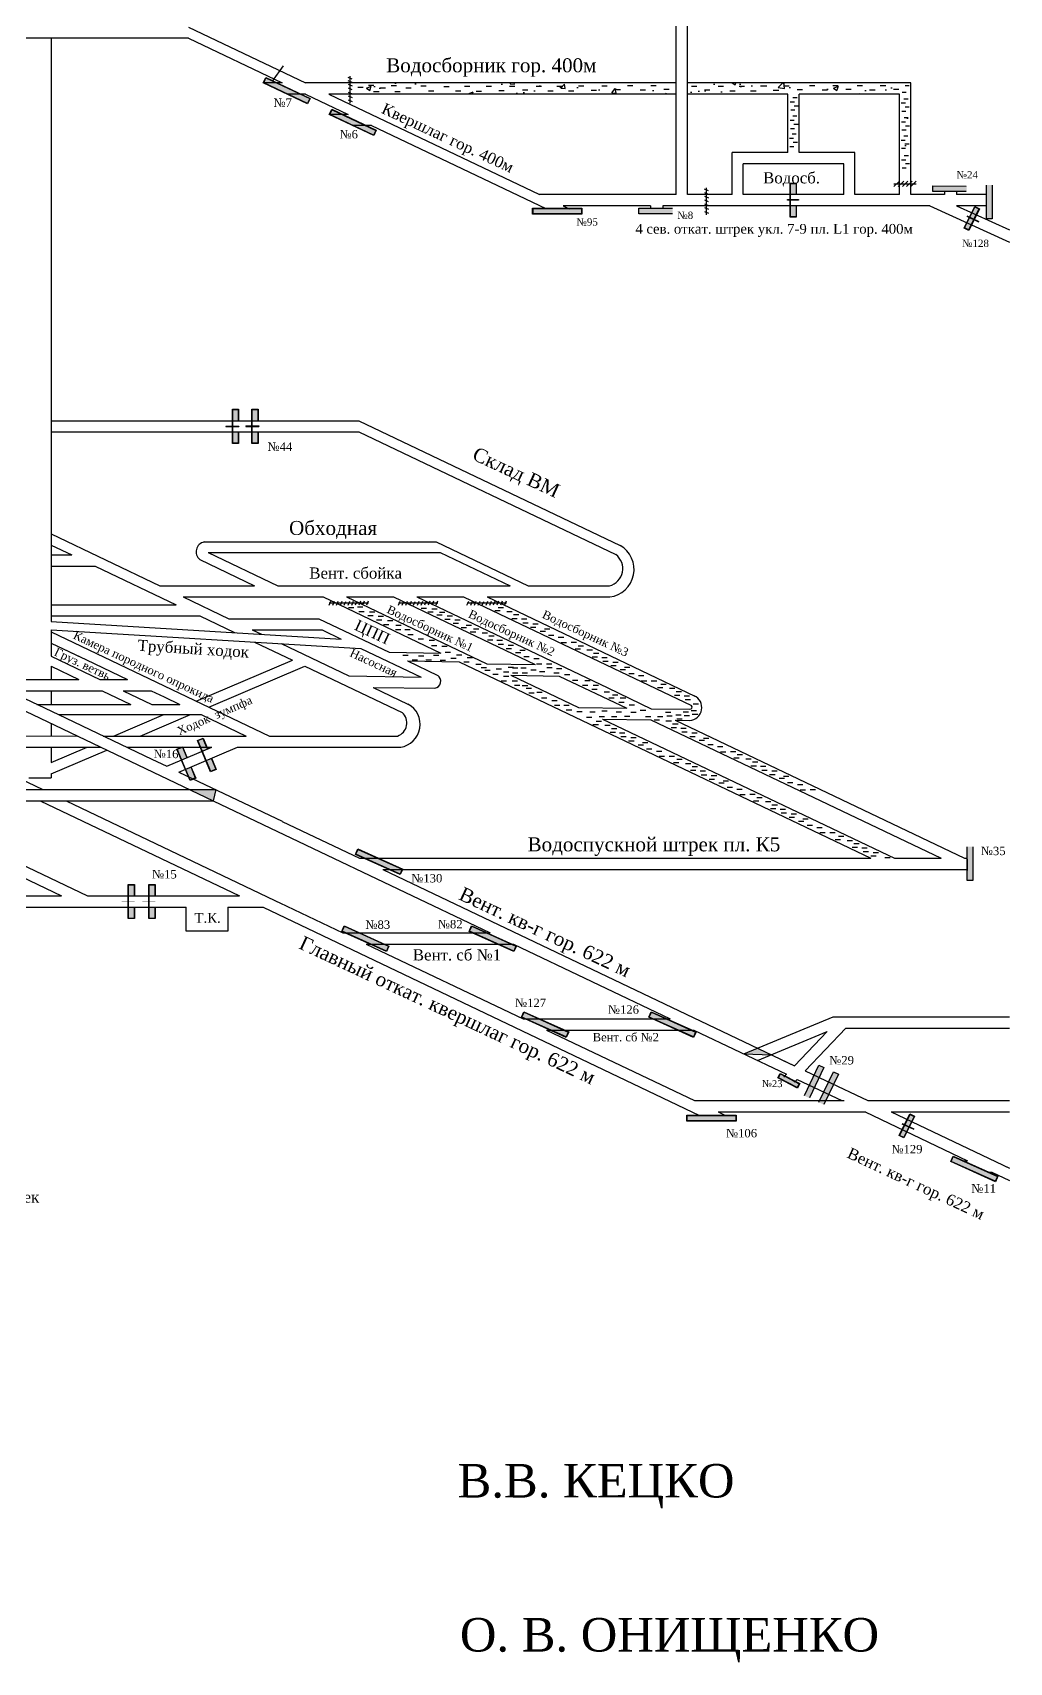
# Model space of a CAD drawing. Header units: millimetres. Extents: x -840 to -83, y -505 to 415.
# Drawn here: x -433 to -83, y -505 to 79 of the extents above; entities that cross this region are included whole.
import ezdxf

# ---------------------------------------------------------------- set-up
doc = ezdxf.new("R2010")
doc.units = ezdxf.units.MM
for name, color, linetype in [('Двери', 7, 'Continuous'), ('Номера перемычек', 7, 'Continuous'), ('Перемычки 01', 7, 'Continuous'), ('Подписи', 7, 'Continuous')]:
    doc.layers.add(name, color=color, linetype=linetype)
doc.styles.get("Standard").update_dxf_attribs({"font": 'TIMES.TTF', "height": 10})

msp = doc.modelspace()

# ---------------------------------------------------------------- hatches: boundary and pattern name
h = msp.add_hatch()
h.set_pattern_fill('AR-CONC', scale=0.1, style=0)
h.paths.add_polyline_path([(-202.56, 56.89), (-202.56, 60.89), (-316.53, 60.89), (-316.53, 57.39), (-316.03, 56.89)])
h.paths.add_polyline_path([(-162.56, 56.89), (-158.56, 56.89), (-122.56, 56.89), (-122.56, 24.73), (-119.06, 24.73), (-118.56, 25.23), (-118.56, 60.89), (-198.56, 60.89), (-198.56, 56.89)])
h = msp.add_hatch(color=256)
h.paths.add_polyline_path([(-158.74, 19.08), (-161.66, 19.08), (-161.66, 18.91), (-158.74, 18.91)])
h.paths.add_polyline_path([(-161.76, 19.08), (-162.7, 19.08), (-162.7, 18.91), (-161.76, 18.91)])
h = msp.add_hatch(color=256)
h.paths.add_polyline_path([(-93.95, 15.79), (-95.63, 16.62), (-99.46, 8.84), (-97.77, 8.02)])
h.paths.add_polyline_path([(-94.12, 15.74), (-95.57, 16.45), (-99.29, 8.9), (-97.83, 8.18)], flags=16)
for color, points in [(256, [(-98.41, 13.23), (-98.47, 13.09), (-96.36, 12.11), (-96.3, 12.24)]), (256, [(-94.23, 11.12), (-94.17, 11.25), (-96.21, 12.2), (-96.27, 12.07)]), (256, [(-367.56, -192.29), (-376.85, -192.29), (-368.46, -196.29)]), (256, [(-401.26, -232.31), (-401.26, -232.46), (-398.94, -232.46), (-398.94, -232.31)]), (256, [(-396.58, -232.46), (-396.58, -232.31), (-398.84, -232.31), (-398.84, -232.46)]), (256, [(-393.85, -232.31), (-393.85, -232.46), (-391.53, -232.46), (-391.53, -232.31)]), (256, [(-389.17, -232.46), (-389.17, -232.31), (-391.43, -232.31), (-391.43, -232.46)]), (256, [(-173.37, -284.9), (-178.34, -286.97), (-168.52, -287.22)]), (3, [(-165.25, -294.1), (-165.97, -295.48), (-159.22, -299), (-158.5, -297.62)]), (256, [(-121.64, -311.82), (-121.7, -311.95), (-119.6, -312.93), (-119.54, -312.8)]), (256, [(-120.63, -312.29), (-120.7, -312.42), (-119.22, -313.11), (-119.16, -312.98)]), (256, [(-117.47, -313.93), (-117.4, -313.8), (-119.45, -312.84), (-119.51, -312.97)])]:
    msp.add_hatch(color=color).paths.add_polyline_path(points)
h = msp.add_hatch(color=256)
h.paths.add_polyline_path([(-165.31, -293.91), (-166.16, -295.54), (-159.16, -299.19), (-158.31, -297.56)])
h.paths.add_polyline_path([(-158.5, -297.62), (-159.22, -299), (-165.97, -295.48), (-165.25, -294.1)], flags=16)
h = msp.add_hatch(color=256)
h.paths.add_polyline_path([(-117.19, -309.25), (-118.87, -308.42), (-122.69, -316.2), (-121.01, -317.03)])
h.paths.add_polyline_path([(-117.35, -309.31), (-118.81, -308.59), (-122.53, -316.14), (-121.07, -316.86)], flags=16)
at = {"layer": 'Двери'}
h = msp.add_hatch(color=256, dxfattribs=at)
h.paths.add_polyline_path([(-159.56, 20.86), (-159.56, 24.96), (-161.76, 24.96), (-161.76, 20.86), (-161.66, 20.86), (-161.66, 24.86), (-159.66, 24.86), (-159.66, 20.86)])
h.paths.add_polyline_path([(-161.66, 16.86), (-161.66, 20.86), (-161.76, 20.86), (-161.76, 16.86)])
h.paths.add_polyline_path([(-159.56, 12.76), (-159.56, 16.86), (-159.66, 16.86), (-159.66, 12.86), (-161.66, 12.86), (-161.66, 16.86), (-161.76, 16.86), (-161.76, 12.76)])
h = msp.add_hatch(color=3, dxfattribs=at)
h.paths.add_polyline_path([(-159.66, 24.86), (-161.66, 24.86), (-161.66, 20.86), (-159.66, 20.86)])
h.paths.add_polyline_path([(-161.66, 12.86), (-159.66, 12.86), (-159.66, 16.86), (-161.66, 16.86)])
h = msp.add_hatch(color=256, dxfattribs=at)
h.paths.add_polyline_path([(-359.41, -60.15), (-359.41, -56.05), (-361.61, -56.05), (-361.61, -60.15), (-361.51, -60.15), (-361.51, -56.15), (-359.51, -56.15), (-359.51, -60.15)])
h.paths.add_polyline_path([(-361.51, -64.15), (-361.51, -60.15), (-361.61, -60.15), (-361.61, -64.15)])
h.paths.add_polyline_path([(-359.41, -68.25), (-359.41, -64.15), (-359.51, -64.15), (-359.51, -68.15), (-361.51, -68.15), (-361.51, -64.15), (-361.61, -64.15), (-361.61, -68.25)])
h = msp.add_hatch(color=3, dxfattribs=at)
h.paths.add_polyline_path([(-359.51, -56.15), (-361.51, -56.15), (-361.51, -60.15), (-359.51, -60.15)])
h.paths.add_polyline_path([(-361.51, -68.15), (-359.51, -68.15), (-359.51, -64.15), (-361.51, -64.15)])
h = msp.add_hatch(color=256, dxfattribs=at)
h.paths.add_polyline_path([(-352.39, -60.15), (-352.39, -56.05), (-354.59, -56.05), (-354.59, -60.15), (-354.49, -60.15), (-354.49, -56.15), (-352.49, -56.15), (-352.49, -60.15)])
h.paths.add_polyline_path([(-354.49, -64.15), (-354.49, -60.15), (-354.59, -60.15), (-354.59, -64.15)])
h.paths.add_polyline_path([(-352.39, -68.25), (-352.39, -64.15), (-352.49, -64.15), (-352.49, -68.15), (-354.49, -68.15), (-354.49, -64.15), (-354.59, -64.15), (-354.59, -68.25)])
h = msp.add_hatch(color=3, dxfattribs=at)
h.paths.add_polyline_path([(-352.49, -56.15), (-354.49, -56.15), (-354.49, -60.15), (-352.49, -60.15)])
h.paths.add_polyline_path([(-354.49, -68.15), (-352.49, -68.15), (-352.49, -64.15), (-354.49, -64.15)])
h = msp.add_hatch(color=256, dxfattribs=at)
h.paths.add_polyline_path([(-370.52, -177.57), (-372.1, -173.79), (-374.13, -174.64), (-372.54, -178.42), (-372.45, -178.38), (-374, -174.69), (-372.16, -173.92), (-370.61, -177.61)])
h.paths.add_polyline_path([(-370.9, -182.07), (-372.45, -178.38), (-372.54, -178.42), (-371, -182.11)])
h.paths.add_polyline_path([(-367.38, -185.04), (-368.97, -181.26), (-369.06, -181.29), (-367.51, -184.98), (-369.35, -185.76), (-370.9, -182.07), (-371, -182.11), (-369.41, -185.89)])
h = msp.add_hatch(color=3, dxfattribs=at)
h.paths.add_polyline_path([(-372.16, -173.92), (-374, -174.69), (-372.45, -178.38), (-370.61, -177.61)])
h.paths.add_polyline_path([(-369.35, -185.76), (-367.51, -184.98), (-369.06, -181.29), (-370.9, -182.07)])
h = msp.add_hatch(color=256, dxfattribs=at)
h.paths.add_polyline_path([(-377.89, -180.67), (-379.48, -176.89), (-381.51, -177.74), (-379.92, -181.52), (-379.83, -181.48), (-381.38, -177.79), (-379.53, -177.02), (-377.98, -180.71)])
h.paths.add_polyline_path([(-378.28, -185.17), (-379.83, -181.48), (-379.92, -181.52), (-378.37, -185.21)])
h.paths.add_polyline_path([(-374.75, -188.13), (-376.34, -184.35), (-376.43, -184.39), (-374.89, -188.08), (-376.73, -188.86), (-378.28, -185.17), (-378.37, -185.21), (-376.78, -188.99)])
h = msp.add_hatch(color=3, dxfattribs=at)
h.paths.add_polyline_path([(-379.53, -177.02), (-381.38, -177.79), (-379.83, -181.48), (-377.98, -180.71)])
h.paths.add_polyline_path([(-376.73, -188.86), (-374.89, -188.08), (-376.43, -184.39), (-378.28, -185.17)])
h = msp.add_hatch(color=256, dxfattribs=at)
h.paths.add_polyline_path([(-396.72, -230.38), (-396.72, -226.28), (-398.92, -226.28), (-398.92, -230.38), (-398.82, -230.38), (-398.82, -226.38), (-396.82, -226.38), (-396.82, -230.38)])
h.paths.add_polyline_path([(-398.82, -234.38), (-398.82, -230.38), (-398.92, -230.38), (-398.92, -234.38)])
h.paths.add_polyline_path([(-396.72, -238.48), (-396.72, -234.38), (-396.82, -234.38), (-396.82, -238.38), (-398.82, -238.38), (-398.82, -234.38), (-398.92, -234.38), (-398.92, -238.48)])
h = msp.add_hatch(color=3, dxfattribs=at)
h.paths.add_polyline_path([(-396.82, -226.38), (-398.82, -226.38), (-398.82, -230.38), (-396.82, -230.38)])
h.paths.add_polyline_path([(-398.82, -238.38), (-396.82, -238.38), (-396.82, -234.38), (-398.82, -234.38)])
h = msp.add_hatch(color=256, dxfattribs=at)
h.paths.add_polyline_path([(-389.31, -230.38), (-389.31, -226.28), (-391.51, -226.28), (-391.51, -230.38), (-391.41, -230.38), (-391.41, -226.38), (-389.41, -226.38), (-389.41, -230.38)])
h.paths.add_polyline_path([(-391.41, -234.38), (-391.41, -230.38), (-391.51, -230.38), (-391.51, -234.38)])
h.paths.add_polyline_path([(-389.31, -238.48), (-389.31, -234.38), (-389.41, -234.38), (-389.41, -238.38), (-391.41, -238.38), (-391.41, -234.38), (-391.51, -234.38), (-391.51, -238.48)])
h = msp.add_hatch(color=3, dxfattribs=at)
h.paths.add_polyline_path([(-389.41, -226.38), (-391.41, -226.38), (-391.41, -230.38), (-389.41, -230.38)])
h.paths.add_polyline_path([(-391.41, -238.38), (-389.41, -238.38), (-389.41, -234.38), (-391.41, -234.38)])
at = {"layer": 'Перемычки 01'}
h = msp.add_hatch(color=256, dxfattribs=at)
h.paths.add_polyline_path([(-349.63, 62.83), (-350.55, 60.89), (-334.64, 53.36), (-333.72, 55.31)])
h.paths.add_polyline_path([(-333.89, 55.25), (-334.7, 53.53), (-350.38, 60.95), (-349.57, 62.66)], flags=16)
for points in [[(-349.57, 62.66), (-350.38, 60.95), (-334.7, 53.53), (-333.89, 55.25)], [(-325.9, 51.28), (-326.71, 49.57), (-311.03, 42.15), (-310.22, 43.86)], [(-253.9, 15.84), (-253.9, 13.94), (-236.56, 13.94), (-236.56, 15.84)], [(-99.29, 8.9), (-97.83, 8.18), (-94.12, 15.74), (-95.57, 16.45)], [(-316.59, -213.7), (-317.37, -215.43), (-301.54, -222.54), (-300.77, -220.81)], [(-321.5, -241.24), (-322.28, -242.97), (-306.45, -250.08), (-305.68, -248.35)], [(-275.84, -241.24), (-276.61, -242.97), (-260.79, -250.08), (-260.01, -248.35)], [(-257.12, -272), (-257.89, -273.73), (-242.07, -280.84), (-241.29, -279.11)], [(-211.45, -272), (-212.23, -273.73), (-196.41, -280.84), (-195.63, -279.11)], [(-198.61, -308.98), (-198.61, -310.87), (-181.27, -310.87), (-181.27, -308.98)], [(-122.53, -316.14), (-121.07, -316.86), (-117.35, -309.31), (-118.81, -308.59)], [(-103.3, -323.7), (-104.08, -325.43), (-88.25, -332.54), (-87.47, -330.81)]]:
    msp.add_hatch(color=3, dxfattribs=at).paths.add_polyline_path(points)
h = msp.add_hatch(color=256, dxfattribs=at)
h.paths.add_polyline_path([(-325.96, 51.45), (-326.88, 49.5), (-310.97, 41.98), (-310.05, 43.92)])
h.paths.add_polyline_path([(-310.22, 43.86), (-311.03, 42.15), (-326.71, 49.57), (-325.9, 51.28)], flags=16)
h = msp.add_hatch(color=256, dxfattribs=at)
h.paths.add_polyline_path([(-110.77, 21.85), (-106.67, 21.85), (-106.67, 21.95), (-110.67, 21.95), (-110.67, 23.95), (-106.67, 23.95), (-106.67, 24.05), (-110.77, 24.05)])
h.paths.add_polyline_path([(-106.67, 21.95), (-106.67, 21.85), (-98.57, 21.84), (-98.57, 24.04), (-106.67, 24.05), (-106.67, 23.95), (-98.67, 23.94), (-98.67, 21.94)])
h = msp.add_hatch(color=3, dxfattribs=at)
h.paths.add_polyline_path([(-110.67, 23.95), (-110.67, 21.95), (-106.67, 21.95), (-106.67, 23.95)])
h.paths.add_polyline_path([(-102.67, 21.94), (-102.67, 23.94), (-106.67, 23.95), (-106.67, 21.95)])
h.paths.add_polyline_path([(-102.67, 21.94), (-98.67, 21.94), (-98.67, 23.94), (-102.67, 23.94)])
h = msp.add_hatch(color=256, dxfattribs=at)
h.paths.add_polyline_path([(-89.26, 12.14), (-89.26, 16.24), (-89.36, 16.24), (-89.36, 12.24), (-91.36, 12.24), (-91.36, 16.24), (-91.46, 16.24), (-91.46, 12.14)])
h.paths.add_polyline_path([(-89.36, 16.24), (-89.26, 16.24), (-89.26, 24.34), (-91.46, 24.34), (-91.46, 16.24), (-91.36, 16.24), (-91.36, 24.24), (-89.36, 24.24)])
h = msp.add_hatch(color=3, dxfattribs=at)
h.paths.add_polyline_path([(-91.36, 12.24), (-89.36, 12.24), (-89.36, 16.24), (-91.36, 16.24)])
h.paths.add_polyline_path([(-89.36, 20.24), (-91.36, 20.24), (-91.36, 16.24), (-89.36, 16.24)])
h.paths.add_polyline_path([(-89.36, 20.24), (-89.36, 24.24), (-91.36, 24.24), (-91.36, 20.24)])
h = msp.add_hatch(color=256, dxfattribs=at)
h.paths.add_polyline_path([(-254.03, 15.97), (-254.03, 13.82), (-236.43, 13.82), (-236.43, 15.97)])
h.paths.add_polyline_path([(-236.56, 15.84), (-236.56, 13.94), (-253.9, 13.94), (-253.9, 15.84)], flags=16)
h = msp.add_hatch(color=256, dxfattribs=at)
h.paths.add_polyline_path([(-216.06, 13.89), (-211.96, 13.88), (-211.96, 13.98), (-215.96, 13.99), (-215.96, 15.99), (-211.96, 15.98), (-211.96, 16.08), (-216.06, 16.09)])
h.paths.add_polyline_path([(-211.96, 13.98), (-211.96, 13.88), (-203.86, 13.87), (-203.86, 16.07), (-211.96, 16.08), (-211.96, 15.98), (-203.96, 15.97), (-203.96, 13.97)])
h = msp.add_hatch(color=3, dxfattribs=at)
h.paths.add_polyline_path([(-215.96, 15.99), (-215.96, 13.99), (-211.96, 13.98), (-211.96, 15.98)])
h.paths.add_polyline_path([(-207.96, 13.98), (-207.96, 15.98), (-211.96, 15.98), (-211.96, 13.98)])
h.paths.add_polyline_path([(-207.96, 13.98), (-203.96, 13.97), (-203.96, 15.97), (-207.96, 15.98)])
h = msp.add_hatch(color=256, dxfattribs=at)
h.paths.add_polyline_path([(-316.65, -213.54), (-317.54, -215.5), (-301.48, -222.71), (-300.6, -220.75)])
h.paths.add_polyline_path([(-300.77, -220.81), (-301.54, -222.54), (-317.37, -215.43), (-316.59, -213.7)], flags=16)
h = msp.add_hatch(color=256, dxfattribs=at)
h.paths.add_polyline_path([(-96.19, -224.9), (-96.19, -220.8), (-96.29, -220.8), (-96.29, -224.8), (-98.29, -224.8), (-98.29, -220.8), (-98.39, -220.8), (-98.39, -224.9)])
h.paths.add_polyline_path([(-96.29, -220.8), (-96.19, -220.8), (-96.19, -212.7), (-98.39, -212.7), (-98.39, -220.8), (-98.29, -220.8), (-98.29, -212.8), (-96.29, -212.8)])
h = msp.add_hatch(color=3, dxfattribs=at)
h.paths.add_polyline_path([(-98.29, -224.8), (-96.29, -224.8), (-96.29, -220.8), (-98.29, -220.8)])
h.paths.add_polyline_path([(-96.29, -216.8), (-98.29, -216.8), (-98.29, -220.8), (-96.29, -220.8)])
h.paths.add_polyline_path([(-96.29, -216.8), (-96.29, -212.8), (-98.29, -212.8), (-98.29, -216.8)])
h = msp.add_hatch(color=256, dxfattribs=at)
h.paths.add_polyline_path([(-321.56, -241.08), (-322.44, -243.04), (-306.39, -250.25), (-305.51, -248.29)])
h.paths.add_polyline_path([(-305.68, -248.35), (-306.45, -250.08), (-322.28, -242.97), (-321.5, -241.24)], flags=16)
h = msp.add_hatch(color=256, dxfattribs=at)
h.paths.add_polyline_path([(-275.9, -241.08), (-276.78, -243.04), (-260.73, -250.25), (-259.85, -248.29)])
h.paths.add_polyline_path([(-260.01, -248.35), (-260.79, -250.08), (-276.61, -242.97), (-275.84, -241.24)], flags=16)
h = msp.add_hatch(color=256, dxfattribs=at)
h.paths.add_polyline_path([(-257.18, -271.83), (-258.06, -273.79), (-242, -281.01), (-241.12, -279.04)])
h.paths.add_polyline_path([(-241.29, -279.11), (-242.07, -280.84), (-257.89, -273.73), (-257.12, -272)], flags=16)
h = msp.add_hatch(color=256, dxfattribs=at)
h.paths.add_polyline_path([(-211.52, -271.83), (-212.4, -273.79), (-196.34, -281.01), (-195.46, -279.04)])
h.paths.add_polyline_path([(-195.63, -279.11), (-196.41, -280.84), (-212.23, -273.73), (-211.45, -272)], flags=16)
h = msp.add_hatch(color=256, dxfattribs=at)
h.paths.add_polyline_path([(-151.54, -290.84), (-153.31, -294.54), (-153.22, -294.58), (-151.5, -290.97), (-149.69, -291.83), (-151.41, -295.44), (-151.32, -295.49), (-149.56, -291.78)])
h.paths.add_polyline_path([(-153.22, -294.58), (-153.31, -294.54), (-156.79, -301.85), (-154.81, -302.8), (-151.32, -295.49), (-151.41, -295.44), (-154.85, -302.66), (-156.66, -301.8)])
h = msp.add_hatch(color=3, dxfattribs=at)
h.paths.add_polyline_path([(-149.69, -291.83), (-151.5, -290.97), (-153.22, -294.58), (-151.41, -295.44)])
h.paths.add_polyline_path([(-154.94, -298.19), (-153.13, -299.05), (-151.41, -295.44), (-153.22, -294.58)])
h.paths.add_polyline_path([(-154.94, -298.19), (-156.66, -301.8), (-154.85, -302.66), (-153.13, -299.05)])
h = msp.add_hatch(color=256, dxfattribs=at)
h.paths.add_polyline_path([(-146.34, -293.21), (-148.1, -296.91), (-148.01, -296.96), (-146.29, -293.34), (-144.48, -294.2), (-146.21, -297.82), (-146.11, -297.86), (-144.35, -294.16)])
h.paths.add_polyline_path([(-148.01, -296.96), (-148.1, -296.91), (-151.59, -304.22), (-149.6, -305.17), (-146.11, -297.86), (-146.21, -297.82), (-149.65, -305.04), (-151.45, -304.18)])
h = msp.add_hatch(color=3, dxfattribs=at)
h.paths.add_polyline_path([(-144.48, -294.2), (-146.29, -293.34), (-148.01, -296.96), (-146.21, -297.82)])
h.paths.add_polyline_path([(-149.73, -300.57), (-147.93, -301.43), (-146.21, -297.82), (-148.01, -296.96)])
h.paths.add_polyline_path([(-149.73, -300.57), (-151.45, -304.18), (-149.65, -305.04), (-147.93, -301.43)])
h = msp.add_hatch(color=256, dxfattribs=at)
h.paths.add_polyline_path([(-198.74, -308.85), (-198.74, -311), (-181.14, -311), (-181.14, -308.85)])
h.paths.add_polyline_path([(-181.27, -308.98), (-181.27, -310.87), (-198.61, -310.87), (-198.61, -308.98)], flags=16)
h = msp.add_hatch(color=256, dxfattribs=at)
h.paths.add_polyline_path([(-103.36, -323.53), (-104.24, -325.5), (-88.19, -332.71), (-87.31, -330.75)])
h.paths.add_polyline_path([(-87.47, -330.81), (-88.25, -332.54), (-104.08, -325.43), (-103.3, -323.7)], flags=16)

# ---------------------------------------------------------------- linework, layer by layer
for p, q in [((-202.56, 20.89), (-202.56, 184.03)), ((-198.56, 20.89), (-198.56, 183.2)), ((-377.34, 76.89), (-544.56, 76.89)), ((-426.56, 76.89), (-426.56, -132.09)), ((-377.34, 80.89), (-335.41, 60.89)), ((-377.34, 76.89), (-343.79, 60.89)), ((-343.79, 60.89), (-350.67, 60.89)), ((-202.56, 60.89), (-335.41, 60.89)), ((-320.26, 62.96), (-318.86, 62.35)), ((-320.19, 61.69), (-318.79, 61.08)), ((-320.16, 59.07), (-318.77, 58.46)), ((-320.14, 60.41), (-318.75, 59.8)), ((-319.49, 63.31), (-319.49, 53.67)), ((-316.7, 59.35), (-314.77, 59.35)), ((-312.82, 60.1), (-310.89, 60.1)), ((-308.7, 59.14), (-306.77, 59.14)), ((-304.68, 59.91), (-302.75, 59.91)), ((-299.48, 59.14), (-297.56, 59.14)), ((-294.12, 59.81), (-292.19, 59.81)), ((-285.88, 59.61), (-283.95, 59.61)), ((-278.44, 59.66), (-276.52, 59.66)), ((-270.7, 59.7), (-268.77, 59.7)), ((-262.34, 59.7), (-260.42, 59.7)), ((-257.66, 58.39), (-255.74, 58.39)), ((-252.75, 59.69), (-250.82, 59.69)), ((-245.31, 59.74), (-243.38, 59.74)), ((-237.56, 59.78), (-235.64, 59.78)), ((-229.21, 59.78), (-227.28, 59.78)), ((-224.53, 58.47), (-222.6, 58.47)), ((-220.08, 59.94), (-218.15, 59.94)), ((-215.54, 58.39), (-213.62, 58.39)), ((-211.72, 59.94), (-209.8, 59.94)), ((-207.04, 58.62), (-205.12, 58.62)), ((-118.56, 60.89), (-198.56, 60.89)), ((-197.11, 59.72), (-195.19, 59.72)), ((-192.43, 58.41), (-190.51, 58.41)), ((-187.52, 59.7), (-185.59, 59.7)), ((-180.08, 59.75), (-178.16, 59.75)), ((-172.34, 59.8), (-170.41, 59.8)), ((-163.98, 59.8), (-162.06, 59.8)), ((-159.3, 58.48), (-157.38, 58.48)), ((-154.85, 59.96), (-152.92, 59.96)), ((-150.31, 58.41), (-148.39, 58.41)), ((-146.5, 59.96), (-144.57, 59.96)), ((-141.82, 58.64), (-139.89, 58.64)), ((-137.81, 59.89), (-135.89, 59.89)), ((-129.46, 59.89), (-127.53, 59.89)), ((-124.78, 58.58), (-122.85, 58.58)), ((-120.56, 59.89), (-119.1, 59.89)), ((-118.56, 20.89), (-118.56, 60.89)), ((-335.41, 56.89), (-342.15, 56.89)), ((-335.41, 56.89), (-320.12, 49.6)), ((-202.56, 56.89), (-327.02, 56.89)), ((-327.02, 56.89), (-251.54, 20.89)), ((-320.11, 56.26), (-318.71, 55.65)), ((-320.11, 54.86), (-318.71, 54.25)), ((-320.09, 57.6), (-318.7, 56.99)), ((-311, 57.8), (-309.07, 57.8)), ((-303.43, 57.8), (-301.51, 57.8)), ((-291.34, 57.99), (-289.41, 57.99)), ((-281.7, 57.98), (-279.77, 57.98)), ((-274.28, 57.92), (-272.35, 57.92)), ((-266.16, 58.15), (-264.23, 58.15)), ((-248.57, 58.06), (-246.64, 58.06)), ((-241.14, 57.99), (-239.22, 57.99)), ((-233.03, 58.23), (-231.1, 58.23)), ((-162.56, 56.89), (-198.56, 56.89)), ((-183.34, 58.08), (-181.41, 58.08)), ((-175.92, 58.01), (-173.99, 58.01)), ((-167.8, 58.25), (-165.87, 58.25)), ((-162.56, 35.89), (-162.56, 56.89)), ((-161.7, 54.11), (-160.24, 54.11)), ((-160.75, 55.62), (-159.29, 55.62)), ((-160.34, 52.71), (-158.88, 52.71)), ((-122.56, 56.89), (-158.56, 56.89)), ((-158.56, 35.89), (-158.56, 56.89)), ((-133.28, 58.34), (-131.35, 58.34)), ((-122.56, 20.89), (-122.56, 56.89)), ((-121.95, 53.68), (-120.49, 53.68)), ((-121.62, 57.52), (-120.16, 57.52)), ((-120.99, 55.19), (-119.53, 55.19)), ((-320.12, 49.6), (-326.99, 49.6)), ((-161.76, 47.51), (-160.3, 47.51)), ((-161.55, 51.18), (-160.09, 51.18)), ((-160.81, 49.02), (-159.35, 49.02)), ((-121.85, 46.95), (-120.39, 46.95)), ((-121.8, 50.75), (-120.34, 50.75)), ((-120.9, 48.46), (-119.43, 48.46)), ((-120.59, 52.28), (-119.13, 52.28)), ((-311.73, 45.6), (-318.64, 45.6)), ((-311.73, 45.6), (-249.31, 15.83)), ((-162.01, 41.08), (-160.55, 41.08)), ((-161.61, 44.58), (-160.15, 44.58)), ((-161.06, 42.59), (-159.6, 42.59)), ((-160.4, 46.11), (-158.94, 46.11)), ((-121.7, 44.02), (-120.24, 44.02)), ((-121.04, 41.9), (-119.58, 41.9)), ((-120.49, 45.55), (-119.03, 45.55)), ((-182.56, 20.89), (-182.56, 35.89)), ((-162.56, 35.89), (-182.56, 35.89)), ((-161.87, 38.15), (-160.4, 38.15)), ((-160.65, 39.68), (-159.19, 39.68)), ((-138.56, 35.89), (-158.56, 35.89)), ((-138.56, 20.89), (-138.56, 35.89)), ((-121.99, 40.4), (-120.53, 40.4)), ((-121.84, 37.47), (-120.38, 37.47)), ((-120.63, 39), (-119.17, 39)), ((-178.56, 20.89), (-178.56, 31.89)), ((-142.56, 31.89), (-178.56, 31.89)), ((-142.56, 20.89), (-142.56, 31.89)), ((-121.81, 33.36), (-120.35, 33.36)), ((-121.67, 30.43), (-120.2, 30.43)), ((-120.86, 34.86), (-119.4, 34.86)), ((-120.45, 31.95), (-118.99, 31.95)), ((-202.56, 20.89), (-251.54, 20.89)), ((-182.56, 20.89), (-198.56, 20.89)), ((-192.57, 22.91), (-191.18, 22.3)), ((-192.5, 21.63), (-191.11, 21.02)), ((-192.48, 19.02), (-191.08, 18.41)), ((-192.46, 20.36), (-191.06, 19.75)), ((-192.41, 17.54), (-191.01, 16.93)), ((-191.8, 23.26), (-191.8, 13.61)), ((-142.56, 20.89), (-178.56, 20.89)), ((-122.56, 20.89), (-138.56, 20.89)), ((-106.5, 20.89), (-118.56, 20.89)), ((-106.5, 21.95), (-106.5, 20.89)), ((-102.13, 21.94), (-102.13, 20.89)), ((-91.36, 20.89), (-102.13, 20.89)), ((-243.15, 16.89), (-240.9, 15.82)), ((-211.79, 16.89), (-243.15, 16.89)), ((-211.79, 16.89), (-211.79, 15.98)), ((-111.77, 16.89), (-207.43, 16.89)), ((-207.43, 16.89), (-207.43, 15.98)), ((-192.42, 16.2), (-191.03, 15.59)), ((-192.42, 14.81), (-191.03, 14.2)), ((-111.77, 16.89), (-83.2, 3.86)), ((-102.13, 16.89), (-83.2, 8.26)), ((-91.36, 16.89), (-102.13, 16.89)), ((-426.56, -60.15), (-316.3, -60.15)), ((-426.56, -64.15), (-316.3, -64.15)), ((-316.3, -60.15), (-222.69, -104.8)), ((-316.3, -64.15), (-224.24, -108.06)), ((-426.56, -100.68), (-387.64, -119.24)), ((-426.56, -104.68), (-419.16, -108.21)), ((-371.77, -103.56), (-288.55, -103.57)), ((-288.55, -103.57), (-255.65, -119.26)), ((-426.56, -108.2), (-419.16, -108.21)), ((-373.3, -109.88), (-353.66, -119.24)), ((-370.32, -107.3), (-287.15, -107.31)), ((-370.32, -107.3), (-345.27, -119.24)), ((-287.15, -107.31), (-262.1, -119.26)), ((-426.56, -112.2), (-410.77, -112.21)), ((-410.77, -112.21), (-381.71, -126.07)), ((-387.64, -119.24), (-376.74, -119.24)), ((-387.64, -119.24), (-353.66, -119.24)), ((-345.27, -119.24), (-262.1, -119.26)), ((-345.27, -119.24), (-295.08, -119.25)), ((-255.65, -119.26), (-226.51, -119.26)), ((-426.56, -126.07), (-381.71, -126.07)), ((-379.25, -123.24), (-329.09, -123.25)), ((-379.25, -123.24), (-366.6, -123.24)), ((-379.25, -123.24), (-362.87, -131.05)), ((-333.05, -123.25), (-329.09, -123.25)), ((-329.09, -123.25), (-286.88, -143.38)), ((-326.49, -124.94), (-327.1, -126.33)), ((-312.82, -125.47), (-326.91, -125.48)), ((-325.1, -124.94), (-325.71, -126.33)), ((-323.83, -124.94), (-324.43, -126.33)), ((-322.43, -124.94), (-323.04, -126.33)), ((-321.09, -124.95), (-321.7, -126.35)), ((-320.7, -123.25), (-270.49, -147.2)), ((-320.7, -123.25), (-303.93, -123.25)), ((-319.62, -124.88), (-320.23, -126.28)), ((-320.06, -126.98), (-318.14, -126.98)), ((-318.28, -124.9), (-318.89, -126.3)), ((-317, -124.86), (-317.61, -126.25)), ((-316.8, -126.85), (-314.88, -126.85)), ((-315.73, -124.79), (-316.34, -126.18)), ((-314.35, -124.8), (-314.96, -126.2)), ((-312.96, -124.8), (-313.57, -126.2)), ((-303.93, -123.25), (-253.14, -147.47)), ((-301.66, -124.94), (-302.27, -126.33)), ((-287.99, -125.47), (-302.08, -125.48)), ((-300.26, -124.94), (-300.87, -126.33)), ((-298.99, -124.94), (-299.6, -126.33)), ((-297.6, -124.94), (-298.21, -126.33)), ((-296.26, -124.95), (-296.87, -126.35)), ((-295.54, -123.25), (-227.14, -155.87)), ((-295.54, -123.25), (-278.76, -123.25)), ((-294.79, -124.88), (-295.4, -126.28)), ((-293.45, -124.9), (-294.06, -126.3)), ((-293.99, -127.28), (-292.06, -127.28)), ((-292.17, -124.86), (-292.78, -126.25)), ((-290.9, -124.79), (-291.51, -126.18)), ((-290.14, -127.48), (-288.21, -127.48)), ((-289.52, -124.8), (-290.13, -126.2)), ((-288.13, -124.8), (-288.74, -126.2)), ((-278.76, -123.25), (-197.09, -162.2)), ((-277.06, -124.94), (-277.67, -126.33)), ((-263.39, -125.47), (-277.48, -125.48)), ((-275.67, -124.94), (-276.27, -126.33)), ((-274.39, -124.94), (-275, -126.33)), ((-273, -124.94), (-273.61, -126.33)), ((-271.66, -124.95), (-272.27, -126.35)), ((-270.19, -124.88), (-270.8, -126.28)), ((-270.37, -123.25), (-195.96, -158.74)), ((-270.37, -123.25), (-226.42, -123.26)), ((-268.85, -124.9), (-269.46, -126.3)), ((-267.57, -124.86), (-268.18, -126.25)), ((-267.55, -128.13), (-265.62, -128.13)), ((-266.3, -124.79), (-266.91, -126.18)), ((-266.4, -126.99), (-264.47, -126.99)), ((-264.92, -124.8), (-265.53, -126.2)), ((-263.53, -124.8), (-264.14, -126.2)), ((-426.56, -130.07), (-373.32, -130.07)), ((-426.56, -132.09), (-322.64, -138.33)), ((-373.32, -130.07), (-360.8, -136.04)), ((-362.87, -131.05), (-330.63, -131.05)), ((-330.63, -131.05), (-305.41, -143.08)), ((-316.32, -128.44), (-314.39, -128.44)), ((-313.12, -129.93), (-311.2, -129.93)), ((-312.51, -128.58), (-310.59, -128.58)), ((-309.95, -131.42), (-308.02, -131.42)), ((-309.41, -130.2), (-307.48, -130.2)), ((-307.45, -133.11), (-305.52, -133.11)), ((-306.03, -131.69), (-304.1, -131.69)), ((-303.06, -133.31), (-301.13, -133.31)), ((-291.55, -128.59), (-289.62, -128.59)), ((-288.38, -129.64), (-286.46, -129.64)), ((-287.44, -128.7), (-285.51, -128.7)), ((-285.55, -131.19), (-283.62, -131.19)), ((-284.67, -130.05), (-282.74, -130.05)), ((-282.51, -132.61), (-280.58, -132.61)), ((-281.9, -131.46), (-279.97, -131.46)), ((-279.67, -134.23), (-277.74, -134.23)), ((-277.84, -133.35), (-275.92, -133.35)), ((-263.29, -128.47), (-261.37, -128.47)), ((-261.45, -130.94), (-259.52, -130.94)), ((-260.91, -129.59), (-258.98, -129.59)), ((-258, -131.14), (-256.07, -131.14)), ((-257.6, -132.49), (-255.67, -132.49)), ((-254.76, -134.04), (-252.83, -134.04)), ((-254.02, -132.83), (-252.09, -132.83)), ((-426.56, -135.05), (-315.55, -141.71)), ((-426.56, -135.05), (-426.56, -144.53)), ((-426.56, -135.77), (-348.34, -173.07)), ((-426.56, -139.77), (-413.93, -145.79)), ((-426.56, -139.77), (-415.45, -145.07)), ((-354.48, -135.05), (-351.21, -136.61)), ((-354.48, -135.05), (-329.5, -135.05)), ((-353.72, -139.42), (-340.11, -145.91)), ((-344.13, -139.99), (-319.85, -151.57)), ((-329.5, -135.05), (-322.64, -138.33)), ((-303.19, -134.93), (-301.27, -134.93)), ((-299.88, -134.86), (-297.96, -134.86)), ((-298.73, -136.75), (-296.81, -136.75)), ((-295.08, -138.31), (-293.15, -138.31)), ((-291.16, -138.71), (-289.23, -138.71)), ((-276.36, -135.78), (-274.43, -135.78)), ((-275.21, -134.64), (-273.28, -134.64)), ((-272.1, -136.12), (-270.18, -136.12)), ((-270.26, -138.59), (-268.33, -138.59)), ((-269.71, -137.24), (-267.79, -137.24)), ((-266.81, -138.79), (-264.88, -138.79)), ((-251.38, -135.46), (-249.45, -135.46)), ((-249.83, -134.65), (-247.9, -134.65)), ((-248.34, -136.94), (-246.41, -136.94)), ((-244.83, -137.69), (-242.9, -137.69)), ((-243.81, -139.58), (-241.89, -139.58)), ((-240.23, -139.51), (-238.31, -139.51)), ((-426.56, -144.53), (-409.14, -152.84)), ((-413.93, -145.79), (-399.14, -152.84)), ((-374.62, -160.54), (-340.11, -145.91)), ((-315.55, -141.71), (-294.01, -151.98)), ((-305.41, -143.08), (-286.88, -143.38)), ((-300.55, -144.11), (-298.62, -144.11)), ((-297.24, -145.73), (-295.31, -145.73)), ((-294.94, -144.38), (-293.01, -144.38)), ((-292.24, -145.8), (-290.31, -145.8)), ((-290.28, -140.67), (-288.35, -140.67)), ((-289.6, -144.11), (-287.68, -144.11)), ((-287.17, -145.94), (-285.25, -145.94)), ((-286.56, -140.94), (-284.64, -140.94)), ((-285.42, -143.03), (-283.49, -143.03)), ((-283.32, -145.19), (-281.39, -145.19)), ((-281.29, -143.98), (-279.37, -143.98)), ((-277.51, -144.99), (-275.59, -144.99)), ((-266.4, -140.14), (-264.48, -140.14)), ((-263.57, -141.69), (-261.64, -141.69)), ((-262.82, -140.48), (-260.9, -140.48)), ((-260.19, -143.11), (-258.26, -143.11)), ((-258.64, -142.3), (-256.71, -142.3)), ((-257.15, -144.59), (-255.22, -144.59)), ((-253.64, -145.34), (-251.71, -145.34)), ((-238.83, -141.89), (-236.9, -141.89)), ((-237.68, -140.75), (-235.75, -140.75)), ((-234.57, -142.23), (-232.64, -142.23)), ((-232.72, -144.7), (-230.8, -144.7)), ((-232.18, -143.35), (-230.26, -143.35)), ((-229.28, -144.9), (-227.35, -144.9)), ((-426.56, -148.1), (-416.61, -152.84)), ((-426.56, -148.1), (-426.56, -152.49)), ((-370.11, -162.69), (-335.6, -148.06)), ((-335.6, -148.06), (-300.78, -164.66)), ((-319.85, -151.57), (-294.01, -151.98)), ((-298.9, -146.19), (-288.05, -151.37)), ((-298.9, -146.19), (-280.37, -146.48)), ((-280.37, -146.48), (-132.82, -216.86)), ((-278.73, -146.54), (-276.8, -146.54)), ((-274.44, -147.29), (-272.52, -147.29)), ((-272.48, -148.51), (-270.56, -148.51)), ((-271.2, -149.52), (-269.27, -149.52)), ((-270.49, -147.2), (-253.14, -147.47)), ((-268.3, -150.87), (-266.37, -150.87)), ((-267.08, -148.98), (-265.15, -148.98)), ((-264.45, -150.06), (-262.52, -150.06)), ((-264.45, -151.68), (-262.52, -151.68)), ((-262.76, -148.37), (-260.83, -148.37)), ((-261.84, -151.32), (-244.49, -151.6)), ((-261.84, -151.32), (-237.63, -162.87)), ((-261.2, -148.65), (-259.28, -148.65)), ((-261.2, -150.4), (-259.28, -150.4)), ((-258.3, -148.65), (-256.37, -148.65)), ((-257.83, -150.47), (-255.9, -150.47)), ((-254.72, -149.39), (-252.79, -149.39)), ((-252.62, -147.23), (-250.7, -147.23)), ((-251.61, -149.99), (-249.68, -149.99)), ((-249.04, -147.16), (-247.12, -147.16)), ((-248.98, -148.58), (-247.05, -148.58)), ((-246.41, -150.47), (-244.48, -150.47)), ((-245.46, -148.91), (-243.54, -148.91)), ((-244.49, -151.6), (-220.28, -163.14)), ((-242.61, -151.08), (-240.68, -151.08)), ((-228.87, -146.25), (-226.95, -146.25)), ((-226.04, -147.8), (-224.11, -147.8)), ((-225.29, -146.59), (-223.37, -146.59)), ((-222.66, -149.22), (-220.73, -149.22)), ((-221.1, -148.41), (-219.18, -148.41)), ((-219.62, -150.7), (-217.69, -150.7)), ((-216.11, -151.45), (-214.18, -151.45)), ((-459.58, -152.84), (-433.2, -165.42)), ((-450.28, -152.84), (-416.61, -152.84)), ((-450.28, -152.84), (-423.91, -165.42)), ((-441.89, -156.84), (-408.23, -156.84)), ((-426.56, -152.49), (-426.56, -152.84)), ((-426.56, -156.84), (-426.56, -161.74)), ((-409.14, -152.84), (-399.14, -152.84)), ((-408.23, -156.84), (-397.95, -161.74)), ((-400.76, -156.84), (-390.48, -161.74)), ((-400.76, -156.84), (-390.75, -156.84)), ((-390.75, -156.84), (-386.09, -159.07)), ((-311.18, -155.7), (-289.04, -155.96)), ((-311.18, -155.7), (-298.7, -161.66)), ((-265.27, -153.29), (-263.34, -153.29)), ((-261.42, -153.29), (-259.49, -153.29)), ((-260.53, -154.83), (-258.6, -154.83)), ((-257.74, -154.95), (-255.81, -154.95)), ((-256.34, -155.89), (-254.41, -155.89)), ((-255.42, -157.57), (-253.49, -157.57)), ((-252.52, -157.42), (-250.59, -157.42)), ((-239.72, -153.12), (-237.79, -153.12)), ((-236.14, -154.91), (-234.21, -154.91)), ((-235.29, -153.21), (-233.36, -153.21)), ((-232.82, -156.35), (-230.89, -156.35)), ((-232.31, -154.91), (-230.38, -154.91)), ((-228.39, -157.29), (-226.47, -157.29)), ((-227.14, -155.87), (-211.6, -163.28)), ((-215.09, -153.34), (-213.17, -153.34)), ((-211.51, -153.27), (-209.59, -153.27)), ((-209.3, -155.64), (-207.38, -155.64)), ((-208.15, -154.49), (-206.23, -154.49)), ((-205.05, -155.98), (-203.12, -155.98)), ((-202.66, -157.09), (-200.73, -157.09)), ((-431.62, -161.74), (-397.95, -161.74)), ((-390.48, -161.74), (-380.48, -161.75)), ((-386.09, -159.07), (-380.48, -161.75)), ((-250.84, -159.4), (-248.91, -159.4)), ((-247.17, -160.32), (-245.24, -160.32)), ((-246.25, -162), (-244.32, -162)), ((-242.89, -162), (-240.96, -162)), ((-237.63, -162.87), (-220.28, -163.14)), ((-226.78, -159.42), (-224.85, -159.42)), ((-225.41, -158.31), (-223.49, -158.31)), ((-223.2, -160.95), (-221.28, -160.95)), ((-222.61, -159.42), (-220.68, -159.42)), ((-219.46, -161.88), (-217.53, -161.88)), ((-211.6, -163.28), (-197.71, -163.5)), ((-203.2, -158.44), (-201.27, -158.44)), ((-199.75, -158.64), (-197.83, -158.64)), ((-199.35, -159.99), (-197.42, -159.99)), ((-196.51, -161.55), (-194.59, -161.55)), ((-433.2, -165.42), (-368.46, -196.29)), ((-426.56, -168.58), (-426.56, -173.07)), ((-423.91, -165.42), (-390.47, -181.37)), ((-423.91, -165.42), (-372.77, -165.42)), ((-404.18, -173.07), (-386.14, -165.42)), ((-394.6, -173.07), (-376.56, -165.42)), ((-372.77, -165.42), (-356.73, -173.07)), ((-241.97, -163.68), (-240.04, -163.68)), ((-238.17, -164.34), (-236.25, -164.34)), ((-234.71, -166.31), (-232.78, -166.31)), ((-233.57, -164.4), (-231.65, -164.4)), ((-232.42, -168.89), (-230.49, -168.89)), ((-231.27, -167.75), (-229.34, -167.75)), ((-230.23, -166.13), (-228.3, -166.13)), ((-229.21, -164.1), (-227.29, -164.1)), ((-228.98, -166.99), (-211.63, -167.27)), ((-228.98, -166.99), (-124.43, -216.86)), ((-228.16, -169.23), (-226.24, -169.23)), ((-225.75, -166.07), (-223.82, -166.07)), ((-224.07, -164.4), (-222.15, -164.4)), ((-221.16, -165.94), (-219.23, -165.94)), ((-218.86, -164.52), (-216.93, -164.52)), ((-215.46, -163.84), (-213.53, -163.84)), ((-213.58, -166.14), (-211.66, -166.14)), ((-211.63, -167.27), (-107.65, -216.86)), ((-210.5, -167.28), (-208.58, -167.28)), ((-209.35, -166.13), (-207.43, -166.13)), ((-206.4, -164.48), (-204.47, -164.48)), ((-206.25, -167.62), (-204.32, -167.62)), ((-205.99, -165.83), (-204.07, -165.83)), ((-203.86, -168.73), (-201.93, -168.73)), ((-202.95, -167.41), (-197.76, -167.49)), ((-202.95, -167.41), (-99.27, -216.86)), ((-202.77, -165.53), (-200.84, -165.53)), ((-202.36, -166.88), (-200.44, -166.88)), ((-200.12, -164.42), (-198.2, -164.42)), ((-199.72, -165.77), (-197.79, -165.77)), ((-197.23, -163.93), (-195.31, -163.93)), ((-196.83, -165.28), (-194.9, -165.28)), ((-469.88, -173.06), (-417.16, -173.07)), ((-407.87, -173.07), (-356.73, -173.07)), ((-379.45, -173.07), (-379.45, -173.07)), ((-348.34, -173.07), (-302.48, -173.07)), ((-226.31, -171.7), (-224.39, -171.7)), ((-225.77, -170.35), (-223.85, -170.35)), ((-222.87, -171.9), (-220.94, -171.9)), ((-222.46, -173.25), (-220.54, -173.25)), ((-219.63, -174.8), (-217.7, -174.8)), ((-218.88, -173.59), (-216.96, -173.59)), ((-204.4, -170.08), (-202.47, -170.08)), ((-200.95, -170.28), (-199.03, -170.28)), ((-200.55, -171.63), (-198.62, -171.63)), ((-197.71, -173.19), (-195.78, -173.19)), ((-196.97, -171.97), (-195.04, -171.97)), ((-194.33, -174.6), (-192.41, -174.6)), ((-192.78, -173.79), (-190.85, -173.79)), ((-461.49, -177.06), (-408.78, -177.07)), ((-461.49, -177.06), (-429.56, -192.29)), ((-426.56, -177.07), (-426.56, -182.55)), ((-426.56, -182.55), (-413.62, -177.07)), ((-426.56, -186.62), (-406.54, -178.13)), ((-399.48, -177.07), (-390.47, -177.07)), ((-390.47, -177.07), (-369.03, -177.07)), ((-385.15, -183.9), (-369.03, -177.07)), ((-380.81, -185.97), (-359.81, -177.07)), ((-359.81, -177.07), (-301.31, -177.07)), ((-216.25, -176.22), (-214.32, -176.22)), ((-214.7, -175.41), (-212.77, -175.41)), ((-213.21, -177.7), (-211.28, -177.7)), ((-209.7, -178.45), (-207.77, -178.45)), ((-208.68, -180.34), (-206.76, -180.34)), ((-205.1, -180.27), (-203.18, -180.27)), ((-191.29, -176.09), (-189.37, -176.09)), ((-187.78, -176.83), (-185.85, -176.83)), ((-186.77, -178.72), (-184.84, -178.72)), ((-183.19, -178.65), (-181.26, -178.65)), ((-181.91, -180.9), (-179.98, -180.9)), ((-180.76, -179.75), (-178.83, -179.75)), ((-426.56, -186.62), (-426.56, -188.04)), ((-390.47, -181.37), (-385.15, -183.9)), ((-380.81, -185.97), (-343.8, -203.63)), ((-203.54, -182.56), (-201.62, -182.56)), ((-202.39, -181.41), (-200.47, -181.41)), ((-199.29, -182.9), (-197.36, -182.9)), ((-197.44, -185.36), (-195.51, -185.36)), ((-196.9, -184.01), (-194.97, -184.01)), ((-193.99, -185.57), (-192.07, -185.57)), ((-177.65, -181.24), (-175.72, -181.24)), ((-175.8, -183.7), (-173.88, -183.7)), ((-175.26, -182.35), (-173.34, -182.35)), ((-172.36, -183.9), (-170.43, -183.9)), ((-171.95, -185.25), (-170.03, -185.25)), ((-169.12, -186.8), (-167.19, -186.8)), ((-168.37, -185.59), (-166.45, -185.59)), ((-515.4, -192.29), (-367.56, -192.29)), ((-434.56, -188.04), (-426.56, -188.04)), ((-367.56, -192.29), (-368.46, -196.29)), ((-193.59, -186.92), (-191.66, -186.92)), ((-190.75, -188.47), (-188.83, -188.47)), ((-190.01, -187.25), (-188.08, -187.25)), ((-187.37, -189.89), (-185.45, -189.89)), ((-185.82, -189.08), (-183.89, -189.08)), ((-184.33, -191.37), (-182.41, -191.37)), ((-180.82, -192.11), (-178.9, -192.11)), ((-165.74, -188.22), (-163.81, -188.22)), ((-164.18, -187.41), (-162.26, -187.41)), ((-162.7, -189.71), (-160.77, -189.71)), ((-159.19, -190.45), (-157.26, -190.45)), ((-158.17, -192.34), (-156.25, -192.34)), ((-154.59, -192.27), (-152.67, -192.27)), ((-494.79, -196.29), (-368.46, -196.29)), ((-494.27, -196.29), (-422.84, -230.36)), ((-484.98, -196.29), (-413.54, -230.36)), ((-430.46, -196.29), (-359.03, -230.36)), ((-421.17, -196.29), (-343.9, -233.14)), ((-368.46, -196.29), (-269.3, -243.59)), ((-179.81, -194), (-177.88, -194)), ((-176.23, -193.94), (-174.3, -193.94)), ((-174.91, -196.24), (-172.98, -196.24)), ((-173.76, -195.1), (-171.83, -195.1)), ((-170.65, -196.58), (-168.73, -196.58)), ((-168.27, -197.7), (-166.34, -197.7)), ((-343.74, -203.65), (-316.06, -216.86)), ((-168.81, -199.05), (-166.88, -199.05)), ((-165.36, -199.25), (-163.43, -199.25)), ((-164.96, -200.6), (-163.03, -200.6)), ((-162.12, -202.15), (-160.19, -202.15)), ((-161.38, -200.94), (-159.45, -200.94)), ((-158.74, -203.57), (-156.81, -203.57)), ((-157.19, -202.76), (-155.26, -202.76)), ((-155.7, -205.05), (-153.77, -205.05)), ((-152.19, -205.8), (-150.26, -205.8)), ((-151.17, -207.69), (-149.25, -207.69)), ((-147.59, -207.62), (-145.67, -207.62)), ((-145.6, -210.11), (-143.68, -210.11)), ((-144.46, -208.97), (-142.53, -208.97)), ((-141.35, -210.45), (-139.42, -210.45)), ((-139.5, -212.92), (-137.58, -212.92)), ((-138.96, -211.57), (-137.04, -211.57)), ((-136.06, -213.12), (-134.13, -213.12)), ((-135.65, -214.47), (-133.73, -214.47)), ((-132.07, -214.81), (-130.14, -214.81)), ((-316.06, -216.86), (-270.67, -216.86)), ((-307.67, -220.86), (-98.29, -220.86)), ((-307.67, -220.86), (-160.19, -291.19)), ((-273.22, -216.82), (-132.82, -216.86)), ((-132.81, -216.02), (-130.89, -216.02)), ((-127.88, -216.63), (-125.96, -216.63)), ((-124.43, -216.86), (-107.65, -216.86)), ((-99.27, -216.86), (-98.29, -216.86)), ((-98.29, -217.21), (-98.29, -221.21)), ((-98.29, -221.21), (-98.29, -221.21)), ((-494.79, -230.36), (-422.84, -230.36)), ((-413.54, -230.36), (-359.03, -230.36)), ((-344.58, -232.82), (-322, -243.59)), ((-494.79, -234.36), (-407.15, -234.36)), ((-408.6, -234.36), (-385.38, -234.36)), ((-385.34, -234.36), (-378.14, -234.36)), ((-378.14, -242.96), (-378.14, -234.36)), ((-363.23, -234.36), (-363.23, -242.96)), ((-363.23, -234.36), (-350.64, -234.36)), ((-350.64, -234.36), (-194.2, -308.98)), ((-363.23, -242.96), (-378.14, -242.96)), ((-322, -243.59), (-269.3, -243.59)), ((-313.62, -247.59), (-260.91, -247.59)), ((-313.62, -247.59), (-257.42, -274.39)), ((-260.91, -247.59), (-204.71, -274.39)), ((-178.34, -286.97), (-146.33, -273.69)), ((-146.33, -273.69), (-92.83, -273.69)), ((-92.83, -273.69), (-83.2, -273.69)), ((-257.42, -274.39), (-204.71, -274.39)), ((-249.03, -278.39), (-196.33, -278.39)), ((-249.03, -278.39), (-195.98, -303.69)), ((-196.33, -278.39), (-163.1, -294.23)), ((-173.49, -289.28), (-148.46, -278.9)), ((-160.19, -291.19), (-148.46, -278.9)), ((-156.39, -293), (-141.77, -277.69)), ((-141.77, -277.69), (-83.2, -277.69)), ((-178.34, -286.97), (-168.52, -287.22)), ((-164.05, -295.22), (-163.1, -294.23)), ((-160.3, -297.09), (-159.3, -296.05)), ((-159.3, -296.05), (-143.28, -303.69)), ((-156.39, -293), (-149.08, -296.49)), ((-149.08, -296.49), (-133.99, -303.69)), ((-195.98, -303.69), (-142.4, -303.69)), ((-187.6, -307.69), (-184.9, -308.98)), ((-187.6, -307.69), (-134.63, -307.69)), ((-134.89, -307.69), (-98.17, -325.2)), ((-133.99, -303.69), (-83.2, -303.69)), ((-125.6, -307.69), (-83.2, -307.69)), ((-125.6, -307.69), (-83.2, -327.91)), ((-99.99, -325.2), (-98.17, -325.2)), ((-90.81, -329.32), (-89.53, -329.32)), ((-89.53, -329.32), (-83.2, -332.34)), ((-84.94, -327.08), (-83.2, -327.91))]:
    msp.add_line(p, q)
at = {"color": 43, "true_color": 0xb8b86f}
msp.add_line((-343.46, 66.96), (-347.4, 61.45), dxfattribs=at)
at = {"color": 7}
for points in [[(-124.56, 23.73), (-122.56, 25.73)], [(-124.56, 24.73), (-116.56, 24.73)], [(-123.06, 23.73), (-121.06, 25.73)], [(-121.56, 23.73), (-119.56, 25.73)], [(-120.06, 23.73), (-118.06, 25.73)], [(-118.56, 23.73), (-116.56, 25.73)]]:
    msp.add_lwpolyline(points, dxfattribs=at)
for points in [[(-162.7, 19.08), (-158.74, 19.08), (-158.74, 18.91), (-162.7, 18.91)], [(-93.95, 15.79), (-97.77, 8.02), (-99.46, 8.84), (-95.63, 16.62)], [(-94.12, 15.74), (-97.83, 8.18), (-99.29, 8.9), (-95.57, 16.45)], [(-165.31, -293.91), (-158.31, -297.56), (-159.16, -299.19), (-166.16, -295.54)], [(-165.25, -294.1), (-158.5, -297.62), (-159.22, -299), (-165.97, -295.48)], [(-117.19, -309.25), (-121.01, -317.03), (-122.69, -316.2), (-118.87, -308.42)], [(-117.35, -309.31), (-121.07, -316.86), (-122.53, -316.14), (-118.81, -308.59)]]:
    msp.add_lwpolyline(points, close=True)
for centre, radius, start, end in [((-370.95, -107.1), 3.64, 102.92568, 229.80421), ((-227.62, -113.41), 9.92, 276.97442, 60.16549), ((-228.04, -113.12), 6.33, 284.03291, 53.05219), ((-289.5, -153.46), 2.55, 280.40857, 55.17962), ((-302.57, -168.93), 8.24, 278.77684, 62.00911), ((-198.04, -162.87), 4.62, 273.39972, 65.65956), ((-197.7, -162.71), 0.791, 269.09028, 39.91478), ((-304.04, -168.38), 4.95, 288.49624, 48.77429)]:
    msp.add_arc(centre, radius, start, end)
at = {"layer": 'Двери'}
for p, q in [((-98.46, 13.09), (-94.23, 11.12)), ((-98.41, 13.23), (-94.17, 11.25)), ((-363.93, -62.09), (-359.25, -62.09)), ((-363.93, -62.09), (-363.93, -62.23)), ((-363.93, -62.23), (-359.25, -62.23)), ((-359.25, -62.09), (-359.25, -62.23)), ((-356.79, -62.02), (-356.79, -62.17)), ((-356.79, -62.02), (-352.11, -62.02)), ((-356.78, -62.17), (-352.11, -62.17)), ((-352.11, -62.02), (-352.11, -62.17)), ((-121.7, -311.95), (-117.46, -313.93)), ((-121.64, -311.82), (-117.4, -313.8))]:
    msp.add_line(p, q, dxfattribs=at)
for points in [[(-159.56, 16.86), (-159.56, 12.76), (-161.76, 12.76), (-161.76, 24.96), (-159.56, 24.96), (-159.56, 20.86)], [(-159.66, 16.86), (-159.66, 12.86), (-161.66, 12.86), (-161.66, 24.86), (-159.66, 24.86), (-159.66, 20.86)], [(-359.41, -64.15), (-359.41, -68.25), (-361.61, -68.25), (-361.61, -56.05), (-359.41, -56.05), (-359.41, -60.15)], [(-359.51, -64.15), (-359.51, -68.15), (-361.51, -68.15), (-361.51, -56.15), (-359.51, -56.15), (-359.51, -60.15)], [(-352.39, -64.15), (-352.39, -68.25), (-354.59, -68.25), (-354.59, -56.05), (-352.39, -56.05), (-352.39, -60.15)], [(-352.49, -64.15), (-352.49, -68.15), (-354.49, -68.15), (-354.49, -56.15), (-352.49, -56.15), (-352.49, -60.15)], [(-368.97, -181.26), (-367.38, -185.04), (-369.41, -185.89), (-374.13, -174.64), (-372.1, -173.79), (-370.52, -177.57)], [(-369.06, -181.29), (-367.51, -184.98), (-369.35, -185.76), (-374, -174.69), (-372.16, -173.92), (-370.61, -177.61)], [(-376.34, -184.35), (-374.75, -188.13), (-376.78, -188.99), (-381.51, -177.74), (-379.48, -176.89), (-377.89, -180.67)], [(-376.43, -184.39), (-374.89, -188.08), (-376.73, -188.86), (-381.38, -177.79), (-379.53, -177.02), (-377.98, -180.71)], [(-396.72, -234.38), (-396.72, -238.48), (-398.92, -238.48), (-398.92, -226.28), (-396.72, -226.28), (-396.72, -230.38)], [(-396.82, -234.38), (-396.82, -238.38), (-398.82, -238.38), (-398.82, -226.38), (-396.82, -226.38), (-396.82, -230.38)], [(-389.31, -234.38), (-389.31, -238.48), (-391.51, -238.48), (-391.51, -226.28), (-389.31, -226.28), (-389.31, -230.38)], [(-389.41, -234.38), (-389.41, -238.38), (-391.41, -238.38), (-391.41, -226.38), (-389.41, -226.38), (-389.41, -230.38)]]:
    msp.add_lwpolyline(points, dxfattribs=at)
at = {"layer": 'Номера перемычек', "color": 7}
for p, q in [((-367.56, -192.29), (-368.46, -196.29)), ((-164.48, -289.15), (-160.19, -291.19))]:
    msp.add_line(p, q, dxfattribs=at)
at = {"layer": 'Перемычки 01'}
for points in [[(-349.63, 62.83), (-333.72, 55.31), (-334.64, 53.36), (-350.55, 60.89)], [(-349.57, 62.66), (-333.89, 55.25), (-334.7, 53.53), (-350.38, 60.95)], [(-325.96, 51.45), (-310.05, 43.92), (-310.97, 41.98), (-326.88, 49.5)], [(-325.9, 51.28), (-310.22, 43.86), (-311.03, 42.15), (-326.71, 49.57)], [(-254.03, 15.97), (-236.43, 15.97), (-236.43, 13.82), (-254.03, 13.82)], [(-253.9, 15.84), (-236.56, 15.84), (-236.56, 13.94), (-253.9, 13.94)], [(-316.65, -213.54), (-300.6, -220.75), (-301.48, -222.71), (-317.54, -215.5)], [(-316.59, -213.7), (-300.77, -220.81), (-301.54, -222.54), (-317.37, -215.43)], [(-321.56, -241.08), (-305.51, -248.29), (-306.39, -250.25), (-322.44, -243.04)], [(-321.5, -241.24), (-305.68, -248.35), (-306.45, -250.08), (-322.28, -242.97)], [(-275.9, -241.08), (-259.85, -248.29), (-260.73, -250.25), (-276.78, -243.04)], [(-275.84, -241.24), (-260.01, -248.35), (-260.79, -250.08), (-276.61, -242.97)], [(-257.18, -271.83), (-241.12, -279.04), (-242, -281.01), (-258.06, -273.79)], [(-257.12, -272), (-241.29, -279.11), (-242.07, -280.84), (-257.89, -273.73)], [(-211.52, -271.83), (-195.46, -279.04), (-196.34, -281.01), (-212.4, -273.79)], [(-211.45, -272), (-195.63, -279.11), (-196.41, -280.84), (-212.23, -273.73)], [(-198.74, -308.85), (-181.14, -308.85), (-181.14, -311), (-198.74, -311)], [(-198.61, -308.98), (-181.27, -308.98), (-181.27, -310.87), (-198.61, -310.87)], [(-103.36, -323.53), (-87.31, -330.75), (-88.19, -332.71), (-104.24, -325.5)], [(-103.3, -323.7), (-87.47, -330.81), (-88.25, -332.54), (-104.08, -325.43)]]:
    msp.add_lwpolyline(points, close=True, dxfattribs=at)
for points in [[(-98.67, 21.94), (-110.67, 21.95), (-110.67, 23.95), (-98.67, 23.94)], [(-89.36, 24.24), (-89.36, 12.24), (-91.36, 12.24), (-91.36, 24.24)], [(-203.96, 13.97), (-215.96, 13.99), (-215.96, 15.99), (-203.96, 15.97)], [(-96.29, -212.8), (-96.29, -224.8), (-98.29, -224.8), (-98.29, -212.8)], [(-156.66, -301.8), (-151.5, -290.97), (-149.69, -291.83), (-154.85, -302.66)], [(-151.45, -304.18), (-146.29, -293.34), (-144.48, -294.2), (-149.65, -305.04)]]:
    msp.add_lwpolyline(points, dxfattribs=at)

# ---------------------------------------------------------------- texts
for s, height, p in [('Водосборник гор. 400м', 5, (-306.51, 64.68)), ('Водосб.', 4, (-171.47, 24.87)), ('4 сев. откат. штрек укл. 7-9 пл. L1 гор. 400м', 3.5, (-217.22, 6.86)), ('Обходная', 5, (-341.31, -101.04)), ('Водоспускной штрек пл. К5', 5, (-255.85, -214.38)), ('Т.К.', 3.5, (-375.19, -239.95)), ('Вент. сб №1', 4, (-296.97, -253.47)), ('Вент. сб №2', 3, (-232.52, -282.44)), ('2 северный конв. штрек', 4, (-492.29, -340.22))]:
    msp.add_text(s, height=height).set_placement(p)
for s, height, rotation, p in [('Квершлаг гор. 400м', 4, 335, (-308.55, 50.24)), ('Склад ВМ', 5, 335, (-276.05, -73.81)), ('Водосборник №1', 3, 335, (-306.57, -128.81)), ('Водосборник №2', 3, 335, (-277.35, -130.42)), ('Водосборник №3', 3, 335, (-250.91, -130.58)), ('ЦПП', 4, 335, (-318.24, -134.85)), ('Камера породного опрокида', 3, 335, (-418.93, -138.01)), ('Трубный ходок', 4, 356.44549, (-395.65, -142.53)), ('Насосная', 3, 335, (-319.85, -144.37))]:
    msp.add_text(s, height=height, rotation=rotation).set_placement(p)
at = {"color": 7}
msp.add_text('Вент. сбойка', height=4, dxfattribs=at).set_placement((-334.06, -116.69))
for s, height, rotation, p in [('Груз. ветвь', 3, 335, (-425.74, -144.03)), ('Ходок  зумпфа', 3, 23.64465, (-380.63, -172.85)), ('Вент. кв-г гор. 622 м', 5, 335, (-280.88, -231.45)), ('Главный откат. квершлаг гор. 622 м', 5, 335, (-338.17, -249.01)), ('Вент. кв-г гор. 622 м', 4, 335, (-141.71, -323.94))]:
    msp.add_text(s, height=height, rotation=rotation, dxfattribs=at).set_placement(p)
at = {"layer": 'Номера перемычек'}
for s, height, p in [('№7', 3, (-346.88, 52.29)), ('№6', 3, (-323.21, 41)), ('№24', 2.6, (-102.15, 26.66)), ('№95', 2.6, (-238.34, 9.76)), ('№8', 2.6, (-202.21, 12.17)), ('№128', 2.6, (-100.18, 2.11)), ('№44', 3, (-349.02, -70.93)), ('№16', 3, (-389.79, -181)), ('№35', 3, (-93.43, -215.74)), ('№15', 3, (-390.39, -224.09)), ('№130', 3, (-297.51, -225.52)), ('№83', 3, (-313.93, -242.15)), ('№82', 3, (-287.98, -241.98)), ('№127', 3, (-260.33, -270.16)), ('№126', 3, (-227.04, -272.55)), ('№29', 3, (-147.76, -290.73)), ('№23', 2.5, (-171.89, -298.84)), ('№106', 3, (-184.74, -316.83)), ('№129', 3, (-125.46, -322.57)), ('№11', 3, (-96.86, -336.6))]:
    msp.add_text(s, height=height, dxfattribs=at).set_placement(p)
at = {"layer": 'Подписи'}
for s, p in [('В.В. КЕЦКО', (-280.91, -445.83)), ('О. В. ОНИЩЕНКО', (-280.09, -501))]:
    msp.add_text(s, height=12, dxfattribs=at).set_placement(p)

doc.saveas('drawing.dxf')
